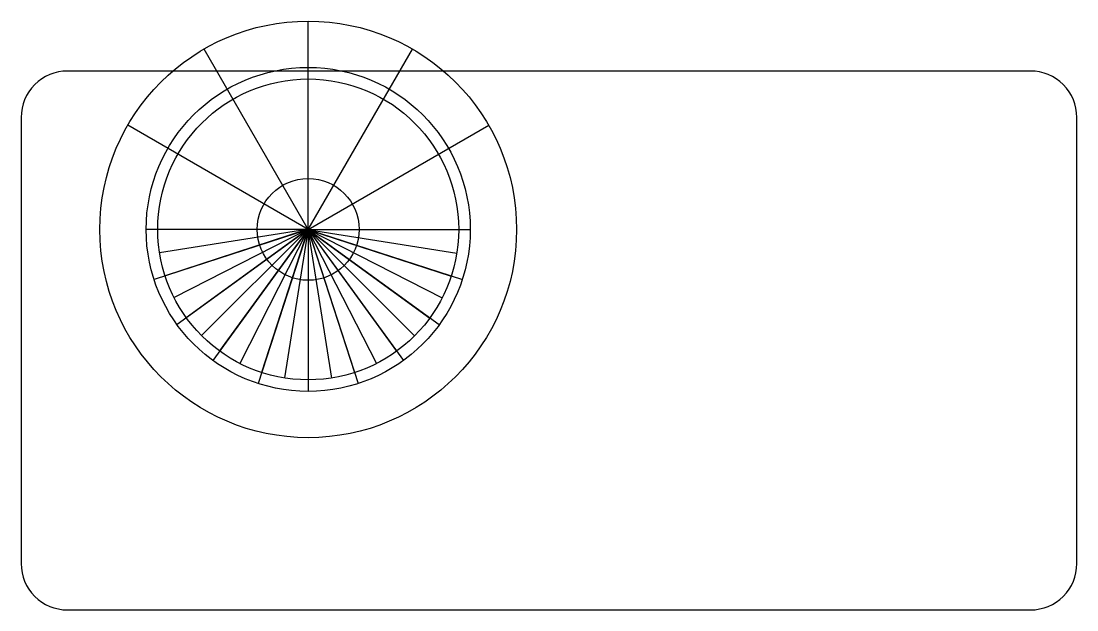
# Model space of a CAD drawing. Header units: inches. Extents: x -2.85 to 2.85, y -1.45 to 1.72.
import ezdxf

# ---------------------------------------------------------------- set-up
doc = ezdxf.new("R2010")
doc.units = ezdxf.units.IN
doc.layers.get('0').update_dxf_attribs({"linetype": 'CONTINUOUS'})

msp = doc.modelspace()

# ---------------------------------------------------------------- linework, layer by layer
for p, q in [((-1.3, 0.6), (-1.3, 1.725)), ((-1.3, 0.6), (-1.8625, 1.5743)), ((-1.3, 0.6), (-0.7375, 1.5743)), ((2.5999, 1.455), (-2.5999, 1.455)), ((2.5999, 1.455), (-2.5999, 1.455)), ((-1.3, 0.6), (-2.2743, 1.1625)), ((-1.3, 0.6), (-0.3257, 1.1625)), ((-1.3, 0.6), (-2.175, 0.6)), ((-1.3, 0.6), (-2.1322, 0.3296)), ((-1.3075, 0.6), (-2.1027, 0.474)), ((-1.3074, 0.5988), (-2.0731, 0.35)), ((-1.3071, 0.5976), (-2.0245, 0.2321)), ((-1.3, 0.6), (-2.0079, 0.0857)), ((-1.3067, 0.5966), (-1.958, 0.1233)), ((-1.3061, 0.5955), (-1.8753, 0.0263)), ((-1.3, 0.6), (-1.8143, -0.1079)), ((-1.3053, 0.5947), (-1.7785, -0.0567)), ((-1.3044, 0.5939), (-1.6699, -0.1234)), ((-1.3, 0.6), (-1.5704, -0.2322)), ((-1.3034, 0.5933), (-1.5522, -0.1724)), ((-1.3023, 0.5928), (-1.4282, -0.2023)), ((-1.3075, 0.6), (-0.425, 0.6)), ((-1.3011, 0.5926), (-1.3011, -0.2125)), ((-1.3, 0.6), (-1.3, -0.275)), ((-1.3, 0.6), (-1.0296, -0.2322)), ((-1.3, 0.6), (-0.7857, -0.1079)), ((-1.3, 0.6), (-0.5921, 0.0857)), ((-1.3, 0.6), (-0.4678, 0.3296)), ((-1.3, 0.5925), (-1.174, -0.2027)), ((-1.2988, 0.5926), (-1.05, -0.1731)), ((-1.2976, 0.5929), (-0.9321, -0.1245)), ((-1.2966, 0.5933), (-0.8233, -0.058)), ((-1.2955, 0.5939), (-0.7263, 0.0247)), ((-1.2947, 0.5947), (-0.6433, 0.1215)), ((-1.2939, 0.5956), (-0.5766, 0.2301)), ((-1.2933, 0.5966), (-0.5276, 0.3478)), ((-1.2928, 0.5977), (-0.4977, 0.4718))]:
    msp.add_line(p, q)
msp.add_lwpolyline([(-2.8499, 1.205), (-2.8499, -1.205, 0.414214), (-2.5999, -1.455), (2.5999, -1.455, 0.414214), (2.8499, -1.205), (2.8499, 1.205, 0.414214), (2.5999, 1.455), (-2.5999, 1.455, 0.414214)], format="xyb", close=True)
for radius in [1.125, 0.875, 0.8125, 0.275]:
    msp.add_circle((-1.3, 0.6), radius)

doc.saveas('drawing.dxf')
